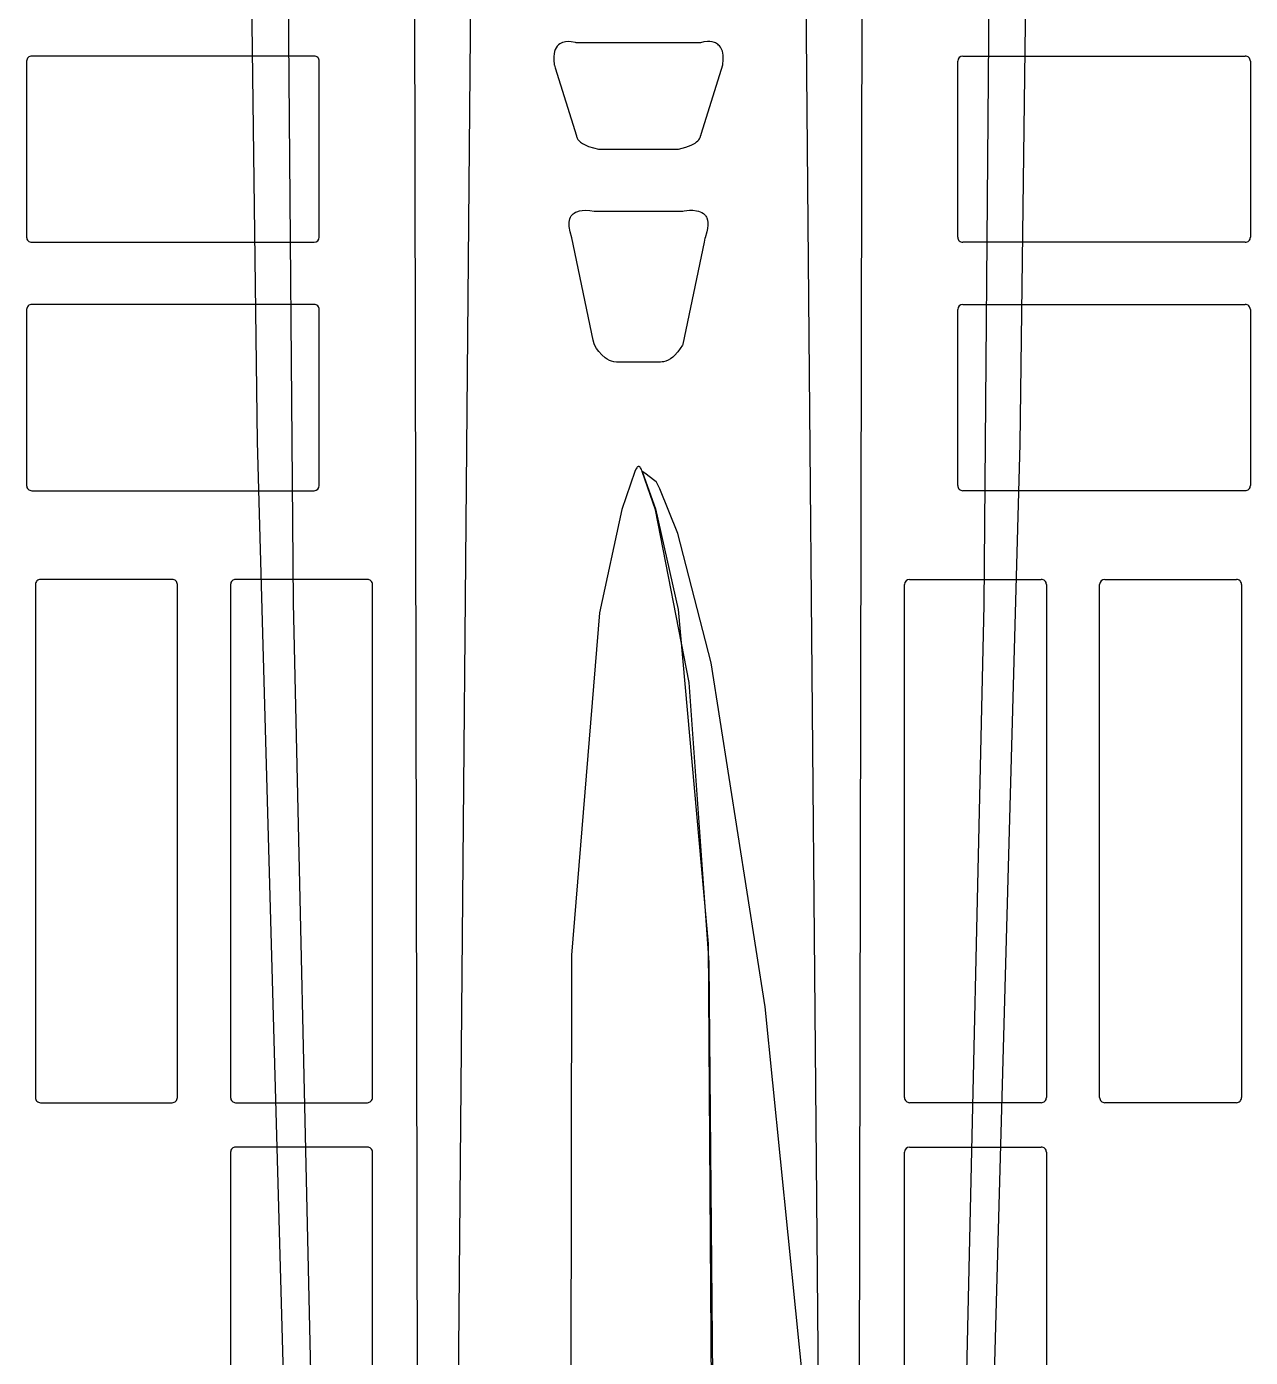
# Model space of a CAD drawing. Extents: x 0.4 to 20.4, y 0.5 to 29.7.
# Drawn here: x 8.444 to 12.278, y 7.193 to 11.361 of the extents above; entities that cross this region are included whole.
import ezdxf

# ---------------------------------------------------------------- set-up
doc = ezdxf.new("R2010")
doc.units = 0

msp = doc.modelspace()

# ---------------------------------------------------------------- linework, layer by layer
at = {"layer": 'Layer 1', "color": 7, "linetype": 'CONTINUOUS'}
for p, q in [((9.779777, 5.166812), (9.888814, 17.490817)), ((10.942293, 5.155329), (10.833256, 17.490817)), ((9.097436, 15.518608), (9.16695, 10.060401)), ((11.624634, 15.518345), (11.55512, 10.05449)), ((9.234409, 14.839484), (9.279746, 9.556238)), ((11.487661, 14.839164), (11.442324, 9.550143)), ((9.673067, 5.043774), (9.659879, 11.999662)), ((11.049003, 5.032291), (11.062191, 11.995432)), ((10.103261, 11.29467), (10.100452, 11.289116)), ((10.106567, 11.299374), (10.103261, 11.29467)), ((10.110295, 11.303291), (10.106567, 11.299374)), ((10.11437, 11.306483), (10.110295, 11.303291)), ((10.118718, 11.309014), (10.11437, 11.306483)), ((10.123266, 11.310946), (10.118718, 11.309014)), ((10.127937, 11.312343), (10.123266, 11.310946)), ((10.132658, 11.313268), (10.127937, 11.312343)), ((10.141953, 11.313952), (10.132658, 11.313268)), ((10.150553, 11.313503), (10.141953, 11.313952)), ((10.16329, 11.311219), (10.150553, 11.313503)), ((10.166236, 11.310393), (10.16329, 11.311219)), ((10.166515, 11.310305), (10.166236, 11.310393)), ((10.166579, 11.310284), (10.166515, 11.310305)), ((10.166592, 11.31028), (10.166579, 11.310284)), ((10.166594, 11.310279), (10.166592, 11.31028)), ((10.52712, 11.310279), (10.166594, 11.310279)), ((10.166594, 11.310279), (10.166594, 11.310279)), ((10.166594, 11.310279), (10.166594, 11.310279)), ((10.166594, 11.310279), (10.166594, 11.310279)), ((10.166594, 11.310279), (10.166594, 11.310279)), ((10.166594, 11.310279), (10.166594, 11.310279)), ((10.166594, 11.310279), (10.166594, 11.310279)), ((10.166594, 11.310279), (10.166594, 11.310279)), ((10.552213, 11.310279), (10.52712, 11.310279)), ((10.554745, 11.310279), (10.552213, 11.310279)), ((10.55534, 11.310279), (10.554745, 11.310279)), ((10.555461, 11.310279), (10.55534, 11.310279)), ((10.555472, 11.310279), (10.555461, 11.310279)), ((10.555475, 11.310279), (10.555472, 11.310279)), ((10.555476, 11.310279), (10.555475, 11.310279)), ((10.565548, 11.312668), (10.555476, 11.310279)), ((10.555476, 11.310279), (10.555476, 11.310279)), ((10.555476, 11.310279), (10.555476, 11.310279)), ((10.555476, 11.310279), (10.555476, 11.310279)), ((10.555476, 11.310279), (10.555476, 11.310279)), ((10.555476, 11.310279), (10.555476, 11.310279)), ((10.57768, 11.313921), (10.565548, 11.312668)), ((10.584626, 11.313789), (10.57768, 11.313921)), ((10.591806, 11.312854), (10.584626, 11.313789)), ((10.598956, 11.310892), (10.591806, 11.312854)), ((10.602436, 11.309455), (10.598956, 11.310892)), ((10.60581, 11.307678), (10.602436, 11.309455)), ((10.609044, 11.305532), (10.60581, 11.307678)), ((10.612105, 11.302989), (10.609044, 11.305532)), ((10.61496, 11.300021), (10.612105, 11.302989)), ((10.617576, 11.296601), (10.61496, 11.300021)), ((10.61992, 11.2927), (10.617576, 11.296601)), ((8.444374, 11.25261), (8.444374, 11.25261)), ((8.444374, 11.25261), (8.444374, 11.25261)), ((8.444374, 11.25261), (8.444374, 11.25261)), ((8.444374, 11.25261), (8.444374, 11.25261)), ((8.444374, 11.25261), (8.444374, 11.25261)), ((8.444374, 11.25261), (8.444374, 11.252609)), ((8.444374, 11.252609), (8.444374, 11.252607)), ((8.444374, 11.252607), (8.444374, 11.252599)), ((8.444374, 11.252599), (8.444374, 11.252513)), ((8.444374, 11.252513), (8.444374, 11.252086)), ((9.309699, 11.26861), (8.460326, 11.26861)), ((9.341223, 11.26861), (9.309699, 11.26861)), ((9.344194, 11.26861), (9.341223, 11.26861)), ((9.34488, 11.26861), (9.344194, 11.26861)), ((9.345018, 11.26861), (9.34488, 11.26861)), ((9.345031, 11.26861), (9.345018, 11.26861)), ((9.345034, 11.26861), (9.345031, 11.26861)), ((9.345035, 11.26861), (9.345034, 11.26861)), ((9.345035, 11.26861), (9.345035, 11.26861)), ((9.345035, 11.26861), (9.345035, 11.26861)), ((9.345035, 11.26861), (9.345035, 11.26861)), ((9.345035, 11.26861), (9.345035, 11.26861)), ((9.345035, 11.26861), (9.345035, 11.26861)), ((9.361035, 10.723247), (9.361035, 11.25261)), ((10.095747, 11.266722), (10.095668, 11.257136)), ((10.095668, 11.257136), (10.097161, 11.24083)), ((10.09662, 11.275205), (10.095747, 11.266722)), ((10.098213, 11.282649), (10.09662, 11.275205)), ((10.100452, 11.289116), (10.098213, 11.282649)), ((10.621959, 11.28829), (10.61992, 11.2927)), ((10.623659, 11.283344), (10.621959, 11.28829)), ((10.625913, 11.27173), (10.623659, 11.283344)), ((10.624909, 11.24083), (10.626418, 11.257633)), ((10.626418, 11.257633), (10.625913, 11.27173)), ((11.361035, 10.723247), (11.361035, 11.25261)), ((11.376972, 11.26861), (11.376972, 11.26861)), ((11.376972, 11.26861), (11.376972, 11.26861)), ((11.376972, 11.26861), (11.376972, 11.26861)), ((11.376972, 11.26861), (11.376972, 11.26861)), ((11.376972, 11.26861), (11.376972, 11.26861)), ((11.376972, 11.26861), (11.376973, 11.26861)), ((11.376973, 11.26861), (11.376976, 11.26861)), ((11.376976, 11.26861), (11.376989, 11.26861)), ((11.376989, 11.26861), (11.377127, 11.26861)), ((11.377127, 11.26861), (11.377813, 11.26861)), ((11.377813, 11.26861), (11.380784, 11.26861)), ((11.380784, 11.26861), (11.412308, 11.26861)), ((11.412308, 11.26861), (12.261696, 11.26861)), ((12.277696, 11.25261), (12.277696, 11.25261)), ((12.277696, 11.25261), (12.277696, 11.25261)), ((12.277696, 11.25261), (12.277696, 11.25261)), ((12.277696, 11.25261), (12.277696, 11.25261)), ((12.277696, 11.25261), (12.277696, 11.25261)), ((12.277696, 11.25261), (12.277696, 11.252609)), ((12.277696, 11.252609), (12.277696, 11.252607)), ((12.277696, 11.252607), (12.277696, 11.252599)), ((12.277696, 11.252599), (12.277696, 11.252513)), ((12.277696, 11.252513), (12.277696, 11.252086)), ((8.444374, 11.252086), (8.444374, 11.250234)), ((8.444374, 11.250234), (8.444374, 11.230587)), ((8.444374, 11.230587), (8.444374, 10.701224)), ((10.097161, 11.24083), (10.097161, 11.24083)), ((10.097161, 11.24083), (10.097161, 11.24083)), ((10.097161, 11.24083), (10.097161, 11.24083)), ((10.097161, 11.24083), (10.097161, 11.24083)), ((10.097161, 11.24083), (10.097161, 11.24083)), ((10.097161, 11.24083), (10.097161, 11.24083)), ((10.097161, 11.24083), (10.097161, 11.240829)), ((10.097161, 11.240829), (10.097162, 11.240826)), ((10.097162, 11.240826), (10.097173, 11.240791)), ((10.097173, 11.240791), (10.097227, 11.240619)), ((10.097227, 11.240619), (10.09746, 11.239873)), ((10.09746, 11.239873), (10.099934, 11.231955)), ((10.099934, 11.231955), (10.166594, 11.01861)), ((10.558249, 11.027485), (10.624909, 11.24083)), ((12.277696, 11.252086), (12.277696, 11.250234)), ((12.277696, 11.250234), (12.277696, 11.230587)), ((12.277696, 11.230587), (12.277696, 10.701224)), ((10.166594, 11.01861), (10.166594, 11.01861)), ((10.166594, 11.01861), (10.166594, 11.01861)), ((10.166594, 11.01861), (10.166594, 11.01861)), ((10.166594, 11.01861), (10.166594, 11.01861)), ((10.166594, 11.01861), (10.166594, 11.01861)), ((10.166594, 11.01861), (10.166594, 11.01861)), ((10.166594, 11.01861), (10.166594, 11.01861)), ((10.166594, 11.01861), (10.166594, 11.018609)), ((10.166594, 11.018609), (10.166594, 11.018605)), ((10.166594, 11.018605), (10.166594, 11.018583)), ((10.166594, 11.018583), (10.166598, 11.018489)), ((10.166598, 11.018489), (10.166629, 11.018106)), ((10.166629, 11.018106), (10.166885, 11.016617)), ((10.166885, 11.016617), (10.167593, 11.01428)), ((10.167593, 11.01428), (10.168981, 11.011233)), ((10.168981, 11.011233), (10.171277, 11.007613)), ((10.171277, 11.007613), (10.174712, 11.003557)), ((10.174712, 11.003557), (10.179514, 10.999203)), ((10.543116, 10.999657), (10.546795, 11.002984)), ((10.546795, 11.002984), (10.54966, 11.006148)), ((10.54966, 11.006148), (10.551814, 11.009088)), ((10.551814, 11.009088), (10.553357, 11.011743)), ((10.553357, 11.011743), (10.554391, 11.014052)), ((10.554391, 11.014052), (10.555018, 11.015955)), ((10.555018, 11.015955), (10.55534, 11.017389)), ((10.55534, 11.017389), (10.555459, 11.018294)), ((10.555459, 11.018294), (10.555476, 11.01861)), ((10.555476, 11.018611), (10.555477, 11.018614)), ((10.555476, 11.01861), (10.555476, 11.018611)), ((10.555476, 11.01861), (10.555476, 11.01861)), ((10.555476, 11.01861), (10.555476, 11.01861)), ((10.555476, 11.01861), (10.555476, 11.01861)), ((10.555476, 11.01861), (10.555476, 11.01861)), ((10.555476, 11.01861), (10.555476, 11.01861)), ((10.555476, 11.01861), (10.555476, 11.01861)), ((10.555477, 11.018614), (10.555488, 11.018649)), ((10.555488, 11.018649), (10.555542, 11.018821)), ((10.555542, 11.018821), (10.555775, 11.019567)), ((10.555775, 11.019567), (10.558249, 11.027485)), ((10.179514, 10.999203), (10.185913, 10.994688)), ((10.185913, 10.994688), (10.194137, 10.99015)), ((10.194137, 10.99015), (10.204416, 10.985726)), ((10.204416, 10.985726), (10.236043, 10.976941)), ((10.236043, 10.976941), (10.236043, 10.976941)), ((10.236043, 10.976941), (10.236043, 10.976941)), ((10.236043, 10.976941), (10.236043, 10.976941)), ((10.236043, 10.976941), (10.236043, 10.976941)), ((10.236043, 10.976941), (10.236043, 10.976941)), ((10.236043, 10.976941), (10.236043, 10.976941)), ((10.236043, 10.976941), (10.236043, 10.976941)), ((10.236043, 10.976941), (10.236045, 10.976941)), ((10.236045, 10.976941), (10.236065, 10.976941)), ((10.236065, 10.976941), (10.236162, 10.976941)), ((10.236162, 10.976941), (10.236581, 10.976941)), ((10.236581, 10.976941), (10.241035, 10.976941)), ((10.241035, 10.976941), (10.361035, 10.976941)), ((10.361035, 10.976941), (10.361035, 10.976941)), ((10.361035, 10.976941), (10.361035, 10.976941)), ((10.361035, 10.976941), (10.361035, 10.976941)), ((10.361035, 10.976941), (10.361035, 10.976941)), ((10.361035, 10.976941), (10.361035, 10.976941)), ((10.361035, 10.976941), (10.361035, 10.976941)), ((10.361035, 10.976941), (10.361036, 10.976941)), ((10.361036, 10.976941), (10.361037, 10.976941)), ((10.361037, 10.976941), (10.361057, 10.976941)), ((10.361057, 10.976941), (10.361154, 10.976941)), ((10.361154, 10.976941), (10.361573, 10.976941)), ((10.361573, 10.976941), (10.366027, 10.976941)), ((10.366027, 10.976941), (10.486027, 10.976941)), ((10.486027, 10.976941), (10.508951, 10.982719)), ((10.508951, 10.982719), (10.526177, 10.989311)), ((10.526177, 10.989311), (10.538521, 10.996229)), ((10.538521, 10.996229), (10.543116, 10.999657)), ((10.14364, 10.748114), (10.14453, 10.753888)), ((10.14453, 10.753888), (10.145976, 10.759061)), ((10.145976, 10.759061), (10.147932, 10.763664)), ((10.147932, 10.763664), (10.150348, 10.767728)), ((10.150348, 10.767728), (10.153175, 10.771284)), ((10.153175, 10.771284), (10.156367, 10.774361)), ((10.156367, 10.774361), (10.159873, 10.776991)), ((10.159873, 10.776991), (10.163647, 10.779203)), ((10.163647, 10.779203), (10.16764, 10.78103)), ((10.16764, 10.78103), (10.176088, 10.783644)), ((10.176088, 10.783644), (10.184831, 10.785078)), ((10.184831, 10.785078), (10.193482, 10.785577)), ((10.193482, 10.785577), (10.208964, 10.784743)), ((10.208964, 10.784743), (10.222153, 10.7825)), ((10.222153, 10.7825), (10.222153, 10.7825)), ((10.222153, 10.7825), (10.222153, 10.7825)), ((10.222153, 10.7825), (10.222153, 10.7825)), ((10.222153, 10.7825), (10.222153, 10.7825)), ((10.222153, 10.7825), (10.222153, 10.7825)), ((10.222153, 10.7825), (10.222153, 10.7825)), ((10.222153, 10.7825), (10.222154, 10.7825)), ((10.222154, 10.7825), (10.222156, 10.7825)), ((10.222156, 10.7825), (10.222177, 10.7825)), ((10.222177, 10.7825), (10.222285, 10.7825)), ((10.222285, 10.7825), (10.222751, 10.7825)), ((10.222751, 10.7825), (10.2277, 10.7825)), ((10.2277, 10.7825), (10.361035, 10.7825)), ((10.361035, 10.7825), (10.361035, 10.7825)), ((10.361035, 10.7825), (10.361035, 10.7825)), ((10.361035, 10.7825), (10.361035, 10.7825)), ((10.361035, 10.7825), (10.361035, 10.7825)), ((10.361035, 10.7825), (10.361035, 10.7825)), ((10.361035, 10.7825), (10.361035, 10.7825)), ((10.361035, 10.7825), (10.361036, 10.7825)), ((10.361036, 10.7825), (10.361038, 10.7825)), ((10.361038, 10.7825), (10.361059, 10.7825)), ((10.361059, 10.7825), (10.361167, 10.7825)), ((10.361167, 10.7825), (10.361633, 10.7825)), ((10.361633, 10.7825), (10.366582, 10.7825)), ((10.366582, 10.7825), (10.499917, 10.7825)), ((10.499917, 10.7825), (10.499917, 10.7825)), ((10.499917, 10.7825), (10.499917, 10.7825)), ((10.499917, 10.7825), (10.499917, 10.7825)), ((10.499917, 10.7825), (10.499917, 10.7825)), ((10.499917, 10.7825), (10.499917, 10.7825)), ((10.499917, 10.7825), (10.499917, 10.7825)), ((10.499917, 10.7825), (10.499917, 10.7825)), ((10.499917, 10.7825), (10.499919, 10.7825)), ((10.499919, 10.7825), (10.499936, 10.782504)), ((10.499936, 10.782504), (10.500022, 10.782525)), ((10.500022, 10.782525), (10.500393, 10.782613)), ((10.500393, 10.782613), (10.504282, 10.783416)), ((10.504282, 10.783416), (10.520778, 10.785404)), ((10.520778, 10.785404), (10.531643, 10.785491)), ((10.531643, 10.785491), (10.543092, 10.784239)), ((10.543092, 10.784239), (10.548764, 10.78294)), ((10.548764, 10.78294), (10.554255, 10.7811)), ((10.554255, 10.7811), (10.559457, 10.77865)), ((10.559457, 10.77865), (10.564261, 10.775522)), ((10.564261, 10.775522), (10.568558, 10.771647)), ((10.568558, 10.771647), (10.570483, 10.769408)), ((10.570483, 10.769408), (10.57224, 10.766957)), ((10.57224, 10.766957), (10.573816, 10.764284)), ((10.573816, 10.764284), (10.575197, 10.761382)), ((10.575197, 10.761382), (10.577321, 10.754854)), ((10.577321, 10.754854), (10.578503, 10.747305)), ((9.361035, 10.7036), (9.361035, 10.723247)), ((10.143356, 10.74171), (10.14364, 10.748114)), ((10.143725, 10.734645), (10.143356, 10.74171)), ((10.146617, 10.718409), (10.143725, 10.734645)), ((10.152704, 10.699161), (10.146617, 10.718409)), ((10.575309, 10.717838), (10.569366, 10.699161)), ((10.577606, 10.728865), (10.575309, 10.717838)), ((10.578634, 10.738665), (10.577606, 10.728865)), ((10.578503, 10.747305), (10.578634, 10.738665)), ((11.361035, 10.7036), (11.361035, 10.723247)), ((8.460326, 10.685271), (8.460326, 10.685271)), ((8.460326, 10.685271), (8.460326, 10.685271)), ((8.460326, 10.685271), (8.460326, 10.685271)), ((8.460326, 10.685271), (8.460326, 10.685271)), ((8.460326, 10.685271), (8.460327, 10.685271)), ((8.460327, 10.685271), (8.460327, 10.685271)), ((8.460327, 10.685271), (8.460331, 10.685271)), ((8.460331, 10.685271), (8.460344, 10.685271)), ((8.460344, 10.685271), (8.460482, 10.685271)), ((8.460482, 10.685271), (8.461168, 10.685271)), ((8.461168, 10.685271), (8.464138, 10.685271)), ((8.464138, 10.685271), (8.495662, 10.685271)), ((8.495662, 10.685271), (9.345035, 10.685271)), ((9.361035, 10.701748), (9.361035, 10.7036)), ((9.361035, 10.701321), (9.361035, 10.701748)), ((9.361035, 10.701235), (9.361035, 10.701321)), ((9.361035, 10.701227), (9.361035, 10.701235)), ((9.361035, 10.701225), (9.361035, 10.701227)), ((9.361035, 10.701224), (9.361035, 10.701225)), ((9.361035, 10.701224), (9.361035, 10.701224)), ((9.361035, 10.701224), (9.361035, 10.701224)), ((9.361035, 10.701224), (9.361035, 10.701224)), ((9.361035, 10.701224), (9.361035, 10.701224)), ((9.361035, 10.701224), (9.361035, 10.701224)), ((10.219379, 10.379151), (10.152704, 10.699161)), ((10.566592, 10.685848), (10.499917, 10.365838)), ((10.569067, 10.697725), (10.566592, 10.685848)), ((10.5693, 10.698844), (10.569067, 10.697725)), ((10.569354, 10.699102), (10.5693, 10.698844)), ((10.569364, 10.699155), (10.569354, 10.699102)), ((10.569365, 10.699159), (10.569364, 10.699155)), ((10.569366, 10.699161), (10.569365, 10.699159)), ((10.569366, 10.699161), (10.569366, 10.699161)), ((10.569366, 10.699161), (10.569366, 10.699161)), ((10.569366, 10.699161), (10.569366, 10.699161)), ((10.569366, 10.699161), (10.569366, 10.699161)), ((10.569366, 10.699161), (10.569366, 10.699161)), ((10.569366, 10.699161), (10.569366, 10.699161)), ((11.361035, 10.701748), (11.361035, 10.7036)), ((11.361035, 10.701321), (11.361035, 10.701748)), ((11.361035, 10.701235), (11.361035, 10.701321)), ((11.361035, 10.701227), (11.361035, 10.701235)), ((11.361035, 10.701225), (11.361035, 10.701227)), ((11.361035, 10.701224), (11.361035, 10.701225)), ((11.361035, 10.701224), (11.361035, 10.701224)), ((11.361035, 10.701224), (11.361035, 10.701224)), ((11.361035, 10.701224), (11.361035, 10.701224)), ((11.361035, 10.701224), (11.361035, 10.701224)), ((11.361035, 10.701224), (11.361035, 10.701224)), ((12.22636, 10.685271), (11.376972, 10.685271)), ((12.257885, 10.685271), (12.22636, 10.685271)), ((12.260855, 10.685271), (12.257885, 10.685271)), ((12.261541, 10.685271), (12.260855, 10.685271)), ((12.261679, 10.685271), (12.261541, 10.685271)), ((12.261692, 10.685271), (12.261679, 10.685271)), ((12.261695, 10.685271), (12.261692, 10.685271)), ((12.261696, 10.685271), (12.261695, 10.685271)), ((12.261696, 10.685271), (12.261696, 10.685271)), ((12.261696, 10.685271), (12.261696, 10.685271)), ((12.261696, 10.685271), (12.261696, 10.685271)), ((12.261696, 10.685271), (12.261696, 10.685271)), ((12.261696, 10.685271), (12.261696, 10.685271)), ((8.444374, 10.47483), (8.444374, 10.47483)), ((8.444374, 10.47483), (8.444374, 10.47483)), ((8.444374, 10.47483), (8.444374, 10.47483)), ((8.444374, 10.47483), (8.444374, 10.47483)), ((8.444374, 10.47483), (8.444374, 10.47483)), ((8.444374, 10.47483), (8.444374, 10.47483)), ((8.444374, 10.47483), (8.444374, 10.474828)), ((8.444374, 10.474828), (8.444374, 10.47482)), ((8.444374, 10.47482), (8.444374, 10.474733)), ((8.444374, 10.474733), (8.444374, 10.474306)), ((8.444374, 10.474306), (8.444374, 10.472455)), ((8.444374, 10.472455), (8.444374, 10.452808)), ((9.309699, 10.49083), (8.460326, 10.49083)), ((9.341223, 10.49083), (9.309699, 10.49083)), ((9.344194, 10.49083), (9.341223, 10.49083)), ((9.34488, 10.49083), (9.344194, 10.49083)), ((9.345018, 10.49083), (9.34488, 10.49083)), ((9.345031, 10.49083), (9.345018, 10.49083)), ((9.345034, 10.49083), (9.345031, 10.49083)), ((9.345035, 10.49083), (9.345034, 10.49083)), ((9.345035, 10.49083), (9.345035, 10.49083)), ((9.345035, 10.49083), (9.345035, 10.49083)), ((9.345035, 10.49083), (9.345035, 10.49083)), ((9.345035, 10.49083), (9.345035, 10.49083)), ((9.345035, 10.49083), (9.345035, 10.49083)), ((9.361035, 9.945467), (9.361035, 10.47483)), ((11.361035, 9.945467), (11.361035, 10.47483)), ((11.376972, 10.49083), (11.376972, 10.49083)), ((11.376972, 10.49083), (11.376972, 10.49083)), ((11.376972, 10.49083), (11.376972, 10.49083)), ((11.376972, 10.49083), (11.376972, 10.49083)), ((11.376972, 10.49083), (11.376972, 10.49083)), ((11.376972, 10.49083), (11.376973, 10.49083)), ((11.376973, 10.49083), (11.376976, 10.49083)), ((11.376976, 10.49083), (11.376989, 10.49083)), ((11.376989, 10.49083), (11.377127, 10.49083)), ((11.377127, 10.49083), (11.377813, 10.49083)), ((11.377813, 10.49083), (11.380784, 10.49083)), ((11.380784, 10.49083), (11.412308, 10.49083)), ((11.412308, 10.49083), (12.261696, 10.49083)), ((12.277696, 10.47483), (12.277696, 10.47483)), ((12.277696, 10.47483), (12.277696, 10.47483)), ((12.277696, 10.47483), (12.277696, 10.47483)), ((12.277696, 10.47483), (12.277696, 10.47483)), ((12.277696, 10.47483), (12.277696, 10.47483)), ((12.277696, 10.47483), (12.277696, 10.47483)), ((12.277696, 10.47483), (12.277696, 10.474828)), ((12.277696, 10.474828), (12.277696, 10.47482)), ((12.277696, 10.47482), (12.277696, 10.474733)), ((12.277696, 10.474733), (12.277696, 10.474306)), ((12.277696, 10.474306), (12.277696, 10.472455)), ((12.277696, 10.472455), (12.277696, 10.452808)), ((8.444374, 10.452808), (8.444374, 9.923444)), ((12.277696, 10.452808), (12.277696, 9.923444)), ((10.221854, 10.367274), (10.219379, 10.379151)), ((10.222087, 10.366155), (10.221854, 10.367274)), ((10.222141, 10.365897), (10.222087, 10.366155)), ((10.222152, 10.365845), (10.222141, 10.365897)), ((10.222153, 10.36584), (10.222152, 10.365845)), ((10.222153, 10.365839), (10.222153, 10.36584)), ((10.222153, 10.365838), (10.222153, 10.365839)), ((10.229868, 10.352952), (10.222153, 10.365838)), ((10.222153, 10.365838), (10.222153, 10.365838)), ((10.222153, 10.365838), (10.222153, 10.365838)), ((10.222153, 10.365838), (10.222153, 10.365838)), ((10.222153, 10.365838), (10.222153, 10.365838)), ((10.222153, 10.365838), (10.222153, 10.365838)), ((10.236942, 10.34324), (10.229868, 10.352952)), ((10.24605, 10.332877), (10.236942, 10.34324)), ((10.48444, 10.342377), (10.474094, 10.330963)), ((10.498735, 10.363619), (10.48444, 10.342377)), ((10.499795, 10.365599), (10.498735, 10.363619)), ((10.49989, 10.365785), (10.499795, 10.365599)), ((10.499912, 10.365828), (10.49989, 10.365785)), ((10.499916, 10.365837), (10.499912, 10.365828)), ((10.499917, 10.365838), (10.499916, 10.365837)), ((10.499917, 10.365838), (10.499917, 10.365838)), ((10.499917, 10.365838), (10.499917, 10.365838)), ((10.499917, 10.365838), (10.499917, 10.365838)), ((10.499917, 10.365838), (10.499917, 10.365838)), ((10.499917, 10.365838), (10.499917, 10.365838)), ((10.499917, 10.365838), (10.499917, 10.365838)), ((10.499917, 10.365838), (10.499917, 10.365838)), ((10.25703, 10.323165), (10.24605, 10.332877)), ((10.263171, 10.31896), (10.25703, 10.323165)), ((10.269719, 10.315406), (10.263171, 10.31896)), ((10.276654, 10.312666), (10.269719, 10.315406)), ((10.283955, 10.310903), (10.276654, 10.312666)), ((10.291602, 10.310279), (10.283955, 10.310903)), ((10.420343, 10.310279), (10.291602, 10.310279)), ((10.429303, 10.310279), (10.420343, 10.310279)), ((10.430207, 10.310279), (10.429303, 10.310279)), ((10.43042, 10.310279), (10.430207, 10.310279)), ((10.430463, 10.310279), (10.43042, 10.310279)), ((10.430467, 10.310279), (10.430463, 10.310279)), ((10.430468, 10.310279), (10.430467, 10.310279)), ((10.434731, 10.310473), (10.430468, 10.310279)), ((10.430468, 10.310279), (10.430468, 10.310279)), ((10.430468, 10.310279), (10.430468, 10.310279)), ((10.430468, 10.310279), (10.430468, 10.310279)), ((10.430468, 10.310279), (10.430468, 10.310279)), ((10.430468, 10.310279), (10.430468, 10.310279)), ((10.430468, 10.310279), (10.430468, 10.310279)), ((10.438891, 10.311036), (10.434731, 10.310473)), ((10.446889, 10.313161), (10.438891, 10.311036)), ((10.454436, 10.316436), (10.446889, 10.313161)), ((10.461505, 10.32064), (10.454436, 10.316436)), ((10.468066, 10.325555), (10.461505, 10.32064)), ((10.474094, 10.330963), (10.468066, 10.325555)), ((9.16695, 10.060401), (9.336596, 3.909501)), ((11.55512, 10.05449), (11.385474, 3.896813)), ((10.349629, 9.967661), (10.30902, 9.848796)), ((10.349649, 9.967712), (10.349629, 9.967661)), ((10.34965, 9.967715), (10.349649, 9.967712)), ((10.349654, 9.967725), (10.34965, 9.967715)), ((10.349669, 9.967763), (10.349654, 9.967725)), ((10.34973, 9.967915), (10.349669, 9.967763)), ((10.349973, 9.968513), (10.34973, 9.967915)), ((10.353716, 9.976252), (10.349973, 9.968513)), ((10.355482, 9.978925), (10.353716, 9.976252)), ((10.357173, 9.980887), (10.355482, 9.978925)), ((10.357991, 9.981621), (10.357173, 9.980887)), ((10.358789, 9.982201), (10.357991, 9.981621)), ((10.359567, 9.982635), (10.358789, 9.982201)), ((10.360326, 9.982932), (10.359567, 9.982635)), ((10.361064, 9.983099), (10.360326, 9.982932)), ((10.361782, 9.983145), (10.361064, 9.983099)), ((10.362478, 9.983076), (10.361782, 9.983145)), ((10.363154, 9.982903), (10.362478, 9.983076)), ((10.363809, 9.982632), (10.363154, 9.982903)), ((10.364441, 9.982271), (10.363809, 9.982632)), ((10.365052, 9.981829), (10.364441, 9.982271)), ((10.366206, 9.980734), (10.365052, 9.981829)), ((10.367269, 9.979409), (10.366206, 9.980734)), ((10.369111, 9.976331), (10.367269, 9.979409)), ((10.370559, 9.97311), (10.369111, 9.976331)), ((10.372198, 9.968298), (10.370559, 9.97311)), ((10.372332, 9.967811), (10.372198, 9.968298)), ((10.414668, 9.847486), (10.372332, 9.967811)), ((10.372362, 9.967709), (10.372358, 9.967712)), ((10.372358, 9.967712), (10.372358, 9.967712)), ((10.372358, 9.967712), (10.372358, 9.967712)), ((10.372358, 9.967712), (10.372403, 9.967601)), ((10.380394, 9.961817), (10.372362, 9.967709)), ((10.372403, 9.967601), (10.413899, 9.850145)), ((10.412169, 9.938506), (10.380394, 9.961817)), ((9.361035, 9.92582), (9.361035, 9.945467)), ((9.361035, 9.923969), (9.361035, 9.92582)), ((9.361035, 9.923541), (9.361035, 9.923969)), ((9.361035, 9.923455), (9.361035, 9.923541)), ((9.361035, 9.923447), (9.361035, 9.923455)), ((9.361035, 9.923445), (9.361035, 9.923447)), ((9.361035, 9.923444), (9.361035, 9.923445)), ((9.361035, 9.923445), (9.361035, 9.923445)), ((9.361035, 9.923445), (9.361035, 9.923445)), ((9.361035, 9.923444), (9.361035, 9.923444)), ((9.361035, 9.923444), (9.361035, 9.923444)), ((9.361035, 9.923444), (9.361035, 9.923444)), ((10.416084, 9.935634), (10.412169, 9.938506)), ((10.416468, 9.935352), (10.416084, 9.935634)), ((10.416558, 9.935286), (10.416468, 9.935352)), ((10.416576, 9.935273), (10.416558, 9.935286)), ((10.416578, 9.935272), (10.416576, 9.935273)), ((10.416578, 9.935271), (10.416578, 9.935272)), ((10.416596, 9.93524), (10.416578, 9.935271)), ((10.416578, 9.935271), (10.416578, 9.935271)), ((10.416578, 9.935271), (10.416578, 9.935271)), ((10.416578, 9.935271), (10.416578, 9.935271)), ((10.41671, 9.935034), (10.416596, 9.93524)), ((10.417164, 9.934208), (10.41671, 9.935034)), ((10.420798, 9.927483), (10.417164, 9.934208)), ((10.428034, 9.913416), (10.420798, 9.927483)), ((11.361035, 9.92582), (11.361035, 9.945467)), ((11.361035, 9.923969), (11.361035, 9.92582)), ((11.361035, 9.923541), (11.361035, 9.923969)), ((11.361035, 9.923455), (11.361035, 9.923541)), ((11.361035, 9.923447), (11.361035, 9.923455)), ((11.361035, 9.923445), (11.361035, 9.923447)), ((11.361035, 9.923444), (11.361035, 9.923445)), ((11.361035, 9.923445), (11.361035, 9.923445)), ((11.361035, 9.923445), (11.361035, 9.923445)), ((11.361035, 9.923444), (11.361035, 9.923444)), ((11.361035, 9.923444), (11.361035, 9.923444)), ((11.361035, 9.923444), (11.361035, 9.923444)), ((8.460326, 9.907492), (8.460326, 9.907492)), ((8.460326, 9.907492), (8.460326, 9.907492)), ((8.460326, 9.907492), (8.460326, 9.907492)), ((8.460326, 9.907492), (8.460326, 9.907492)), ((8.460326, 9.907492), (8.460327, 9.907492)), ((8.460327, 9.907492), (8.460327, 9.907492)), ((8.460327, 9.907492), (8.460331, 9.907492)), ((8.460331, 9.907492), (8.460344, 9.907492)), ((8.460344, 9.907492), (8.460482, 9.907492)), ((8.460482, 9.907492), (8.461168, 9.907492)), ((8.461168, 9.907492), (8.464138, 9.907492)), ((8.464138, 9.907492), (8.495662, 9.907492)), ((8.495662, 9.907492), (9.345035, 9.907492)), ((10.484423, 9.772984), (10.428034, 9.913416)), ((12.22636, 9.907492), (11.376972, 9.907492)), ((12.257885, 9.907492), (12.22636, 9.907492)), ((12.260855, 9.907492), (12.257885, 9.907492)), ((12.261541, 9.907492), (12.260855, 9.907492)), ((12.261679, 9.907492), (12.261541, 9.907492)), ((12.261692, 9.907492), (12.261679, 9.907492)), ((12.261695, 9.907492), (12.261692, 9.907492)), ((12.261696, 9.907492), (12.261695, 9.907492)), ((12.261696, 9.907492), (12.261696, 9.907492)), ((12.261696, 9.907492), (12.261696, 9.907492)), ((12.261696, 9.907492), (12.261696, 9.907492)), ((12.261696, 9.907492), (12.261696, 9.907492)), ((12.261696, 9.907492), (12.261696, 9.907492)), ((10.30902, 9.848796), (10.238971, 9.524604)), ((10.413899, 9.850145), (10.485801, 9.53486)), ((10.519498, 9.306618), (10.414668, 9.847486)), ((10.588657, 9.368542), (10.484423, 9.772984)), ((8.884119, 9.629712), (8.488106, 9.629712)), ((8.898817, 9.629712), (8.884119, 9.629712)), ((8.900202, 9.629712), (8.898817, 9.629712)), ((8.900522, 9.629712), (8.900202, 9.629712)), ((8.900586, 9.629712), (8.900522, 9.629712)), ((8.900592, 9.629712), (8.900586, 9.629712)), ((8.900594, 9.629712), (8.900592, 9.629712)), ((8.900594, 9.629712), (8.900594, 9.629712)), ((8.900594, 9.629712), (8.900594, 9.629712)), ((8.900594, 9.629712), (8.900594, 9.629712)), ((8.900594, 9.629712), (8.900594, 9.629712)), ((8.900594, 9.629712), (8.900594, 9.629712)), ((8.900594, 9.629712), (8.900594, 9.629712)), ((9.495236, 9.629712), (9.099208, 9.629712)), ((9.509935, 9.629712), (9.495236, 9.629712)), ((9.51132, 9.629712), (9.509935, 9.629712)), ((9.51164, 9.629712), (9.51132, 9.629712)), ((9.511704, 9.629712), (9.51164, 9.629712)), ((9.51171, 9.629712), (9.511704, 9.629712)), ((9.511712, 9.629712), (9.51171, 9.629712)), ((9.511712, 9.629712), (9.511712, 9.629712)), ((9.511712, 9.629712), (9.511712, 9.629712)), ((9.511712, 9.629712), (9.511712, 9.629712)), ((9.511712, 9.629712), (9.511712, 9.629712)), ((9.511712, 9.629712), (9.511712, 9.629712)), ((9.511712, 9.629712), (9.511712, 9.629712)), ((11.210311, 9.629712), (11.210311, 9.629712)), ((11.210311, 9.629712), (11.210311, 9.629712)), ((11.210311, 9.629712), (11.210311, 9.629712)), ((11.210311, 9.629712), (11.210311, 9.629712)), ((11.210311, 9.629712), (11.210311, 9.629712)), ((11.210311, 9.629712), (11.210311, 9.629712)), ((11.210311, 9.629712), (11.210313, 9.629712)), ((11.210313, 9.629712), (11.210319, 9.629712)), ((11.210319, 9.629712), (11.210383, 9.629712)), ((11.210383, 9.629712), (11.210703, 9.629712)), ((11.210703, 9.629712), (11.212088, 9.629712)), ((11.212088, 9.629712), (11.226786, 9.629712)), ((11.226786, 9.629712), (11.622799, 9.629712)), ((11.821413, 9.629712), (11.821413, 9.629712)), ((11.821413, 9.629712), (11.821413, 9.629712)), ((11.821413, 9.629712), (11.821413, 9.629712)), ((11.821413, 9.629712), (11.821413, 9.629712)), ((11.821413, 9.629712), (11.821413, 9.629712)), ((11.821413, 9.629712), (11.821413, 9.629712)), ((11.821413, 9.629712), (11.821415, 9.629712)), ((11.821415, 9.629712), (11.821421, 9.629712)), ((11.821421, 9.629712), (11.821485, 9.629712)), ((11.821485, 9.629712), (11.821805, 9.629712)), ((11.821805, 9.629712), (11.82319, 9.629712)), ((11.82319, 9.629712), (11.837889, 9.629712)), ((11.837889, 9.629712), (12.233917, 9.629712)), ((8.472153, 9.613712), (8.472153, 9.613712)), ((8.472153, 9.613712), (8.472153, 9.613712)), ((8.472153, 9.613712), (8.472153, 9.613712)), ((8.472153, 9.613712), (8.472153, 9.613712)), ((8.472153, 9.613712), (8.472153, 9.613712)), ((8.472153, 9.613712), (8.472153, 9.61371)), ((8.472153, 9.61371), (8.472153, 9.613704)), ((8.472153, 9.613704), (8.472153, 9.613681)), ((8.472153, 9.613681), (8.472153, 9.61343)), ((8.472153, 9.61343), (8.472153, 9.612184)), ((8.472153, 9.612184), (8.472153, 9.606789)), ((8.472153, 9.606789), (8.472153, 9.54953)), ((8.916594, 8.070965), (8.916594, 9.613712)), ((9.083271, 9.613712), (9.083271, 9.613712)), ((9.083271, 9.613712), (9.083271, 9.613712)), ((9.083271, 9.613712), (9.083271, 9.613712)), ((9.083271, 9.613712), (9.083271, 9.613712)), ((9.083271, 9.613712), (9.083271, 9.613712)), ((9.083271, 9.613712), (9.083271, 9.61371)), ((9.083271, 9.61371), (9.083271, 9.613704)), ((9.083271, 9.613704), (9.083271, 9.613681)), ((9.083271, 9.613681), (9.083271, 9.61343)), ((9.083271, 9.61343), (9.083271, 9.612184)), ((9.083271, 9.612184), (9.083271, 9.606789)), ((9.083271, 9.606789), (9.083271, 9.54953)), ((9.527712, 8.070965), (9.527712, 9.613712)), ((11.194358, 8.070965), (11.194358, 9.613712)), ((11.638799, 9.613712), (11.638799, 9.613712)), ((11.638799, 9.613712), (11.638799, 9.613712)), ((11.638799, 9.613712), (11.638799, 9.613712)), ((11.638799, 9.613712), (11.638799, 9.613712)), ((11.638799, 9.613712), (11.638799, 9.613712)), ((11.638799, 9.613712), (11.638799, 9.61371)), ((11.638799, 9.61371), (11.638799, 9.613704)), ((11.638799, 9.613704), (11.638799, 9.613681)), ((11.638799, 9.613681), (11.638799, 9.61343)), ((11.638799, 9.61343), (11.638799, 9.612184)), ((11.638799, 9.612184), (11.638799, 9.606789)), ((11.638799, 9.606789), (11.638799, 9.54953)), ((11.805476, 8.070965), (11.805476, 9.613712)), ((12.249917, 9.613712), (12.249917, 9.613712)), ((12.249917, 9.613712), (12.249917, 9.613712)), ((12.249917, 9.613712), (12.249917, 9.613712)), ((12.249917, 9.613712), (12.249917, 9.613712)), ((12.249917, 9.613712), (12.249917, 9.613712)), ((12.249917, 9.613712), (12.249917, 9.61371)), ((12.249917, 9.61371), (12.249917, 9.613704)), ((12.249917, 9.613704), (12.249917, 9.613681)), ((12.249917, 9.613681), (12.249917, 9.61343)), ((12.249917, 9.61343), (12.249917, 9.612184)), ((12.249917, 9.612184), (12.249917, 9.606789)), ((12.249917, 9.606789), (12.249917, 9.54953)), ((8.472153, 9.54953), (8.472153, 8.006783)), ((9.083271, 9.54953), (9.083271, 8.006783)), ((9.279746, 9.556238), (9.410163, 3.763371)), ((11.442324, 9.550143), (11.311907, 3.750575)), ((11.638799, 9.54953), (11.638799, 8.006783)), ((12.249917, 9.54953), (12.249917, 8.006783)), ((10.238971, 9.524604), (10.151389, 8.453253)), ((10.485801, 9.53486), (10.578738, 8.4887)), ((10.758136, 8.291022), (10.588657, 9.368542)), ((10.582833, 8.429619), (10.519498, 9.306618)), ((10.578738, 8.4887), (10.591458, 6.709181)), ((10.151389, 8.453253), (10.148757, 6.671047)), ((10.593945, 7.131833), (10.582833, 8.429619)), ((10.903148, 6.846893), (10.758136, 8.291022)), ((8.916594, 8.013706), (8.916594, 8.070965)), ((9.527712, 8.013706), (9.527712, 8.070965)), ((11.194358, 8.013706), (11.194358, 8.070965)), ((11.805476, 8.013706), (11.805476, 8.070965)), ((8.916594, 8.008311), (8.916594, 8.013706)), ((8.916594, 8.007065), (8.916594, 8.008311)), ((8.916594, 8.006814), (8.916594, 8.007065)), ((8.916594, 8.006791), (8.916594, 8.006814)), ((8.916594, 8.006785), (8.916594, 8.006791)), ((8.916594, 8.006784), (8.916594, 8.006785)), ((8.916594, 8.006783), (8.916594, 8.006784)), ((8.916594, 8.006783), (8.916594, 8.006783)), ((8.916594, 8.006783), (8.916594, 8.006783)), ((8.916594, 8.006783), (8.916594, 8.006783)), ((8.916594, 8.006783), (8.916594, 8.006783)), ((9.527712, 8.008311), (9.527712, 8.013706)), ((9.527712, 8.007065), (9.527712, 8.008311)), ((9.527712, 8.006814), (9.527712, 8.007065)), ((9.527712, 8.006791), (9.527712, 8.006814)), ((9.527712, 8.006785), (9.527712, 8.006791)), ((9.527712, 8.006784), (9.527712, 8.006785)), ((9.527712, 8.006783), (9.527712, 8.006784)), ((9.527712, 8.006783), (9.527712, 8.006783)), ((9.527712, 8.006783), (9.527712, 8.006783)), ((9.527712, 8.006783), (9.527712, 8.006783)), ((9.527712, 8.006783), (9.527712, 8.006783)), ((11.194358, 8.008311), (11.194358, 8.013706)), ((11.194358, 8.007065), (11.194358, 8.008311)), ((11.194358, 8.006814), (11.194358, 8.007065)), ((11.194358, 8.006791), (11.194358, 8.006814)), ((11.194358, 8.006785), (11.194358, 8.006791)), ((11.194358, 8.006784), (11.194358, 8.006785)), ((11.194358, 8.006783), (11.194358, 8.006784)), ((11.194358, 8.006783), (11.194358, 8.006783)), ((11.194358, 8.006783), (11.194358, 8.006783)), ((11.194358, 8.006783), (11.194358, 8.006783)), ((11.194358, 8.006783), (11.194358, 8.006783)), ((11.805476, 8.008311), (11.805476, 8.013706)), ((11.805476, 8.007065), (11.805476, 8.008311)), ((11.805476, 8.006814), (11.805476, 8.007065)), ((11.805476, 8.006791), (11.805476, 8.006814)), ((11.805476, 8.006785), (11.805476, 8.006791)), ((11.805476, 8.006784), (11.805476, 8.006785)), ((11.805476, 8.006783), (11.805476, 8.006784)), ((11.805476, 8.006783), (11.805476, 8.006783)), ((11.805476, 8.006783), (11.805476, 8.006783)), ((11.805476, 8.006783), (11.805476, 8.006783)), ((11.805476, 8.006783), (11.805476, 8.006783)), ((8.488106, 7.99083), (8.488106, 7.99083)), ((8.488106, 7.99083), (8.488106, 7.99083)), ((8.488106, 7.99083), (8.488106, 7.99083)), ((8.488106, 7.99083), (8.488106, 7.99083)), ((8.488106, 7.99083), (8.488106, 7.99083)), ((8.488106, 7.99083), (8.488106, 7.99083)), ((8.488106, 7.99083), (8.488108, 7.99083)), ((8.488108, 7.99083), (8.488114, 7.99083)), ((8.488114, 7.99083), (8.488178, 7.99083)), ((8.488178, 7.99083), (8.488498, 7.99083)), ((8.488498, 7.99083), (8.489883, 7.99083)), ((8.489883, 7.99083), (8.504581, 7.99083)), ((8.504581, 7.99083), (8.900594, 7.99083)), ((9.099208, 7.99083), (9.099208, 7.99083)), ((9.099208, 7.99083), (9.099208, 7.99083)), ((9.099208, 7.99083), (9.099208, 7.99083)), ((9.099208, 7.99083), (9.099208, 7.99083)), ((9.099208, 7.99083), (9.099208, 7.99083)), ((9.099208, 7.99083), (9.099209, 7.99083)), ((9.099209, 7.99083), (9.09921, 7.99083)), ((9.09921, 7.99083), (9.099216, 7.99083)), ((9.099216, 7.99083), (9.099281, 7.99083)), ((9.099281, 7.99083), (9.0996, 7.99083)), ((9.0996, 7.99083), (9.100985, 7.99083)), ((9.100985, 7.99083), (9.115684, 7.99083)), ((9.115684, 7.99083), (9.511712, 7.99083)), ((11.606324, 7.99083), (11.210311, 7.99083)), ((11.621022, 7.99083), (11.606324, 7.99083)), ((11.622407, 7.99083), (11.621022, 7.99083)), ((11.622726, 7.99083), (11.622407, 7.99083)), ((11.622791, 7.99083), (11.622726, 7.99083)), ((11.622797, 7.99083), (11.622791, 7.99083)), ((11.622798, 7.99083), (11.622797, 7.99083)), ((11.622799, 7.99083), (11.622798, 7.99083)), ((11.622799, 7.99083), (11.622799, 7.99083)), ((11.622799, 7.99083), (11.622799, 7.99083)), ((11.622799, 7.99083), (11.622799, 7.99083)), ((11.622799, 7.99083), (11.622799, 7.99083)), ((11.622799, 7.99083), (11.622799, 7.99083)), ((12.217441, 7.99083), (11.821413, 7.99083)), ((12.23214, 7.99083), (12.217441, 7.99083)), ((12.233525, 7.99083), (12.23214, 7.99083)), ((12.233844, 7.99083), (12.233525, 7.99083)), ((12.233909, 7.99083), (12.233844, 7.99083)), ((12.233915, 7.99083), (12.233909, 7.99083)), ((12.233916, 7.99083), (12.233915, 7.99083)), ((12.233917, 7.99083), (12.233916, 7.99083)), ((12.233917, 7.99083), (12.233917, 7.99083)), ((12.233917, 7.99083), (12.233917, 7.99083)), ((12.233917, 7.99083), (12.233917, 7.99083)), ((12.233917, 7.99083), (12.233917, 7.99083)), ((12.233917, 7.99083), (12.233917, 7.99083)), ((9.083271, 7.835948), (9.083271, 7.835948)), ((9.083271, 7.835948), (9.083271, 7.835948)), ((9.083271, 7.835948), (9.083271, 7.835948)), ((9.083271, 7.835948), (9.083271, 7.835948)), ((9.083271, 7.835948), (9.083271, 7.835948)), ((9.083271, 7.835948), (9.083271, 7.835947)), ((9.083271, 7.835947), (9.083271, 7.835941)), ((9.083271, 7.835941), (9.083271, 7.835917)), ((9.083271, 7.835917), (9.083271, 7.835666)), ((9.083271, 7.835666), (9.083271, 7.834421)), ((9.495236, 7.851948), (9.099208, 7.851948)), ((9.509935, 7.851948), (9.495236, 7.851948)), ((9.51132, 7.851948), (9.509935, 7.851948)), ((9.51164, 7.851948), (9.51132, 7.851948)), ((9.511704, 7.851948), (9.51164, 7.851948)), ((9.51171, 7.851948), (9.511704, 7.851948)), ((9.511712, 7.851948), (9.51171, 7.851948)), ((9.511712, 7.851948), (9.511712, 7.851948)), ((9.511712, 7.851948), (9.511712, 7.851948)), ((9.511712, 7.851948), (9.511712, 7.851948)), ((9.511712, 7.851948), (9.511712, 7.851948)), ((9.511712, 7.851948), (9.511712, 7.851948)), ((9.511712, 7.851948), (9.511712, 7.851948)), ((9.527712, 6.293186), (9.527712, 7.835948)), ((11.194358, 6.293186), (11.194358, 7.835948)), ((11.210311, 7.851948), (11.210311, 7.851948)), ((11.210311, 7.851948), (11.210311, 7.851948)), ((11.210311, 7.851948), (11.210311, 7.851948)), ((11.210311, 7.851948), (11.210311, 7.851948)), ((11.210311, 7.851948), (11.210311, 7.851948)), ((11.210311, 7.851948), (11.210311, 7.851948)), ((11.210311, 7.851948), (11.210313, 7.851948)), ((11.210313, 7.851948), (11.210319, 7.851948)), ((11.210319, 7.851948), (11.210383, 7.851948)), ((11.210383, 7.851948), (11.210703, 7.851948)), ((11.210703, 7.851948), (11.212088, 7.851948)), ((11.212088, 7.851948), (11.226786, 7.851948)), ((11.226786, 7.851948), (11.622799, 7.851948)), ((11.638799, 7.835948), (11.638799, 7.835948)), ((11.638799, 7.835948), (11.638799, 7.835948)), ((11.638799, 7.835948), (11.638799, 7.835948)), ((11.638799, 7.835948), (11.638799, 7.835948)), ((11.638799, 7.835948), (11.638799, 7.835948)), ((11.638799, 7.835948), (11.638799, 7.835947)), ((11.638799, 7.835947), (11.638799, 7.835941)), ((11.638799, 7.835941), (11.638799, 7.835917)), ((11.638799, 7.835917), (11.638799, 7.835666)), ((11.638799, 7.835666), (11.638799, 7.834421)), ((9.083271, 7.834421), (9.083271, 7.829025)), ((9.083271, 7.829025), (9.083271, 7.771766)), ((11.638799, 7.834421), (11.638799, 7.829025)), ((11.638799, 7.829025), (11.638799, 7.771766)), ((9.083271, 7.771766), (9.083271, 6.229004)), ((11.638799, 7.771766), (11.638799, 6.229004))]:
    msp.add_line(p, q, dxfattribs=at)
for centre, radius, start, end in [((8.460299, 11.252742), 0.015867, 89.899831, 180.476938), ((9.345108, 11.252633), 0.015927, 359.916048, 450.260455), ((11.377051, 11.252638), 0.016016, 90.285006, 180.100313), ((12.26172, 11.252682), 0.015927, 359.739545, 450.083952), ((8.460307, 10.701193), 0.015934, 179.887588, 270.068158), ((9.345062, 10.701265), 0.015994, 269.903763, 359.85187), ((11.376939, 10.701185), 0.015914, 179.859551, 270.117824), ((12.261829, 10.701196), 0.015867, 269.523062, 360.100169), ((8.460299, 10.474963), 0.015867, 89.899831, 180.476938), ((9.345108, 10.474854), 0.015927, 359.916048, 450.260455), ((11.377051, 10.474858), 0.016016, 90.285006, 180.100313), ((12.26172, 10.474903), 0.015927, 359.739545, 450.083952), ((8.460307, 9.923413), 0.015934, 179.887588, 270.068158), ((9.345062, 9.923486), 0.015994, 269.903763, 359.85187), ((11.376939, 9.923405), 0.015914, 179.859551, 270.117824), ((12.261829, 9.923417), 0.015867, 269.523062, 360.100169), ((8.488078, 9.613845), 0.015867, 89.899831, 180.476938), ((8.900667, 9.613736), 0.015927, 359.916048, 450.260455), ((9.099179, 9.613865), 0.015848, 89.894406, 180.549293), ((9.511785, 9.613736), 0.015927, 359.916048, 450.260455), ((11.210352, 9.613739), 0.015994, 90.14813, 180.096237), ((11.622822, 9.613785), 0.015927, 359.739545, 450.083952), ((11.821492, 9.61374), 0.016016, 90.285006, 180.100313), ((12.23394, 9.613785), 0.015927, 359.739545, 450.083952), ((8.488042, 8.006762), 0.015889, 179.922606, 270.230826), ((8.900616, 8.006773), 0.015942, 269.920287, 360.037684), ((9.099182, 8.00676), 0.015911, 179.918468, 270.094305), ((9.511734, 8.006773), 0.015942, 269.920287, 360.037684), ((11.210284, 8.006713), 0.015882, 179.746308, 270.095918), ((11.622976, 8.006765), 0.015822, 269.361672, 360.064919), ((11.821385, 8.006693), 0.015862, 179.67411, 270.10134), ((12.234094, 8.006765), 0.015822, 269.361672, 360.064919), ((9.099179, 7.836101), 0.015848, 89.894406, 180.549293), ((9.511785, 7.835972), 0.015927, 359.916048, 450.260455), ((11.210352, 7.835975), 0.015994, 90.14813, 180.096237), ((11.622822, 7.836021), 0.015927, 359.739545, 450.083952)]:
    msp.add_arc(centre, radius, start, end, dxfattribs=at)

doc.saveas('drawing.dxf')
